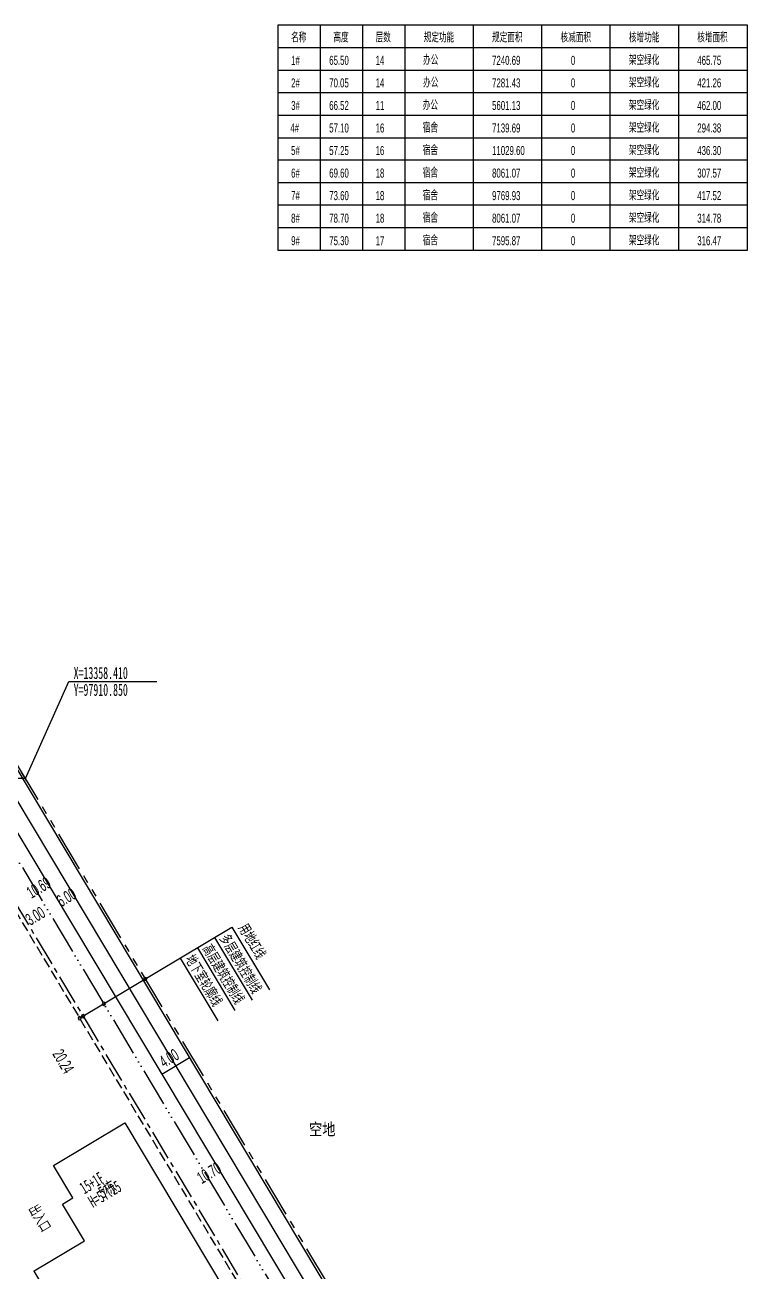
# Model space of a CAD drawing. Header units: millimetres. Extents: x 10 to 562, y -646 to -31.
# Drawn here: x 366.6 to 546, y -392.7 to -82.9 of the extents above; entities that cross this region are included whole.
import ezdxf
from ezdxf.enums import TextEntityAlignment as Align

# ---------------------------------------------------------------- set-up
doc = ezdxf.new("R2010")
doc.units = ezdxf.units.MM
doc.header["$LTSCALE"] = 1000
for name, pattern in [('A00-ZH-CSTM-地下室轮廓线20180809_设计区$0$DASH', [0.35, 0.25, -0.1]), ('A01-Z-ZH-PLAN-道路系统_设计区$0$ACAD_ISO03W100', [30, 12, -18]), ('A01-Z-ZH-PLAN-道路系统_设计区$0$ACAD_ISO10W100', [18.5, 12, -3, 0.5, -3]), ('A01-ZH-PLAN-用地红线+建筑退线_设计区$0$ACAD_ISO06W100', [36, 24, -3, 0, -3, 0, -3, 0, -3]), ('A01-ZH-PLAN-用地红线+建筑退线_设计区$0$CENTER', [50.8, 31.75, -6.35, 6.35, -6.35]), ('A01-ZH-PLAN-用地红线+建筑退线_设计区$0$CENTER2', [1.125, 0.75, -0.125, 0.125, -0.125]), ('A01-ZH-PLAN-用地红线+建筑退线_设计区$0$DIVIDE', [31.75, 12.7, -6.35, 0, -6.35, 0, -6.35]), ('A01-ZH-PLAN-用地红线+建筑退线_设计区$0$PHANTOM2', [1.25, 0.625, -0.125, 0.125, -0.125, 0.125, -0.125])]:
    doc.linetypes.add(name, pattern=pattern)
for name, color, linetype in [('A00-ZH-CSTM-地下室轮廓线20180809_设计区$0$Z_0_UDBD(地下构筑物)', 6, 'Continuous'), ('A01-Z-ZH-PLAN-道路系统_设计区$0$A12-Z-MAIN-ROAD-RF_设计区$0$A-_SPAC----_E-', 253, 'Continuous'), ('A01-Z-ZH-PLAN-道路系统_设计区$0$Z_0_FLOR(层数)', 1, 'Continuous'), ('A01-Z-ZH-PLAN-道路系统_设计区$0$Z_0_NUMB(楼号)', 62, 'Continuous'), ('A01-Z-ZH-PLAN-道路系统_设计区$0$Z_0_RDAX(道路中线)', 211, 'A01-Z-ZH-PLAN-道路系统_设计区$0$ACAD_ISO10W100'), ('A01-Z-ZH-PLAN-道路系统_设计区$0$Z_0_ROAD(车行道)', 30, 'Continuous'), ('A01-Z-ZH-PLAN-道路系统_设计区$0$Z_0_RWAL(挡土墙)', 52, 'Continuous'), ('A01-Z-ZH-PLAN-道路系统_设计区$0$Z_0_TEXT(文字)', 7, 'Continuous'), ('A01-Z-ZH-PLAN-道路系统_设计区$0$Z_ROAD_DIMS(道路尺寸)', 1, 'Continuous'), ('A01-ZH-PLAN-用地红线+建筑退线_设计区$0$0-分期红线', 1, 'A01-ZH-PLAN-用地红线+建筑退线_设计区$0$DIVIDE'), ('A01-ZH-PLAN-用地红线+建筑退线_设计区$0$Z_0_LTBD(建筑红线)', 2, 'A01-ZH-PLAN-用地红线+建筑退线_设计区$0$CENTER'), ('A01-ZH-PLAN-用地红线+建筑退线_设计区$0$Z_0_LTCO(红线坐标)', 3, 'Continuous'), ('A01-ZH-PLAN-用地红线+建筑退线_设计区$0$Z_0_LTMT(用地红线)', 1, 'A01-ZH-PLAN-用地红线+建筑退线_设计区$0$DIVIDE'), ('A01-ZH-PLAN-用地红线+建筑退线_设计区$0$Z_0_TEXT(文字)', 7, 'Continuous'), ('A_TEXT_NOTE(文字说明)', 7, 'Continuous'), ('Z_0_DESG(设计建筑)', 3, 'Continuous'), ('Z_ROOF_DIST(建筑间距)', 1, 'Continuous'), ('建筑明细表图框', 40, 'Continuous')]:
    doc.layers.add(name, color=color, linetype=linetype)
doc.styles.add('A01-Z-ZH-PLAN-道路系统_设计区$0$A12-Z-MAIN-ROAD-RF_设计区$0$YOUYUAN', font='simhei.ttf')
doc.styles.add('A01-Z-ZH-PLAN-道路系统_设计区$0$HY', font='_hysz.shx', dxfattribs={"width": 0.6, "bigfont": '_hyfs.shx'})
doc.styles.add('A01-Z-ZH-PLAN-道路系统_设计区$0$黑体', font='simhei.ttf', dxfattribs={"width": 0.6})
doc.styles.add('A01-ZH-PLAN-用地红线+建筑退线_设计区$0$HY', font='_hysz.shx', dxfattribs={"width": 0.6, "bigfont": '_hyfs.shx'})
doc.styles.add('A01-ZH-PLAN-用地红线+建筑退线_设计区$0$黑体', font='simhei.ttf', dxfattribs={"width": 0.6})
doc.styles.add('HY', font='_hysz.shx', dxfattribs={"width": 0.6, "bigfont": '_hyfs.shx'})
doc.styles.add('HZ', font='_hysz.shx', dxfattribs={"width": 0.65, "bigfont": '_hyfs.shx'})
doc.styles.add('MtXpl_', font='simhei.ttf')

msp = doc.modelspace()

# ---------------------------------------------------------------- linework, layer by layer
at = {"layer": 'A00-ZH-CSTM-地下室轮廓线20180809_设计区$0$Z_0_UDBD(地下构筑物)', "linetype": 'A00-ZH-CSTM-地下室轮廓线20180809_设计区$0$DASH', "ltscale": 0.01}
msp.add_line((247.3, -107.63), (494.9, -521.46), dxfattribs=at)
at = {"layer": 'A01-Z-ZH-PLAN-道路系统_设计区$0$Z_0_RDAX(道路中线)', "color": 6, "ltscale": 0.1}
msp.add_line((260.82, -102.18), (503.99, -508.61), dxfattribs=at)
at = {"layer": 'A01-Z-ZH-PLAN-道路系统_设计区$0$Z_0_ROAD(车行道)', "ltscale": 0.002}
for p, q in [((264.25, -100.13), (507.42, -506.55)), ((361.73, -278.62), (460.81, -444.22))]:
    msp.add_line(p, q, dxfattribs=at)
at = {"layer": 'A01-Z-ZH-PLAN-道路系统_设计区$0$Z_0_RWAL(挡土墙)', "linetype": 'A01-Z-ZH-PLAN-道路系统_设计区$0$ACAD_ISO03W100', "ltscale": 0.0002}
msp.add_line((366.97, -270.64), (261.98, -95.16), dxfattribs=at)
at = {"layer": 'A01-Z-ZH-PLAN-道路系统_设计区$0$Z_ROAD_DIMS(道路尺寸)', "ltscale": 0.002}
for p, q in [((400.59, -343.57), (407.45, -339.46)), ((406.81, -338.39), (407.97, -340.32)), ((399.94, -342.5), (401.1, -344.43))]:
    msp.add_line(p, q, dxfattribs=at)
at = {"layer": 'A01-ZH-PLAN-用地红线+建筑退线_设计区$0$0-分期红线', "linetype": 'A01-ZH-PLAN-用地红线+建筑退线_设计区$0$PHANTOM2', "ltscale": 0.016}
msp.add_line((366.68, -270.14), (280.1, -270.14), dxfattribs=at)
at = {"layer": 'A01-ZH-PLAN-用地红线+建筑退线_设计区$0$Z_0_LTBD(建筑红线)', "linetype": 'A01-ZH-PLAN-用地红线+建筑退线_设计区$0$ACAD_ISO06W100', "ltscale": 0.0004}
msp.add_line((252.71, -103.04), (508.19, -530.04), dxfattribs=at)
at = {"layer": 'A01-ZH-PLAN-用地红线+建筑退线_设计区$0$Z_0_LTBD(建筑红线)', "linetype": 'A01-ZH-PLAN-用地红线+建筑退线_设计区$0$CENTER2', "ltscale": 0.01}
msp.add_line((248.07, -106.98), (495.26, -520.12), dxfattribs=at)
at = {"layer": 'A01-ZH-PLAN-用地红线+建筑退线_设计区$0$Z_0_LTCO(红线坐标)', "ltscale": 0.002}
for p, q in [((366.68, -270.14), (377.47, -246)), ((377.47, -246), (399.31, -246))]:
    msp.add_line(p, q, dxfattribs=at)
at = {"layer": 'A01-ZH-PLAN-用地红线+建筑退线_设计区$0$Z_0_LTMT(用地红线)', "linetype": 'A01-ZH-PLAN-用地红线+建筑退线_设计区$0$PHANTOM2', "ltscale": 0.016}
msp.add_line((261.98, -95.16), (523.6, -532.42), dxfattribs=at)
at = {"layer": 'A01-ZH-PLAN-用地红线+建筑退线_设计区$0$Z_0_TEXT(文字)', "ltscale": 0.002, "extrusion": (0, 0, -1)}
for p, q in [((380.16, -329.68), (418, -307.04)), ((413.71, -309.61), (423.04, -325.2)), ((418, -307.04), (427.33, -322.63)), ((409.42, -312.18), (418.75, -327.76)), ((405.13, -314.74), (414.46, -330.33))]:
    msp.add_line(p, q, dxfattribs=at)
at = {"layer": 'A01-ZH-PLAN-用地红线+建筑退线_设计区$0$Z_0_TEXT(文字)'}
for centre, start, end in [((396.46, -319.93), 90.09, 270.09), ((396.46, -319.93), 270.09, 90.09), ((386.17, -326.09), 90.09, 270.09), ((386.17, -326.09), 270.09, 90.09), ((380.16, -329.68), 90.09, 270.09), ((380.16, -329.68), 270.09, 90.09), ((381.02, -329.17), 90.09, 270.09), ((381.02, -329.17), 270.09, 90.09)]:
    msp.add_arc(centre, 0.4, start, end, dxfattribs=at)
at = {"layer": 'Z_0_DESG(设计建筑)', "ltscale": 0.002}
msp.add_lwpolyline([(378.51, -374.31), (373.68, -366.24), (391.36, -355.67), (420.52, -404.41), (408.25, -411.75), (407.43, -410.38), (402.02, -413.61), (397.4, -405.89), (394.83, -407.43), (389.8, -399.02), (377.27, -406.52), (368.87, -392.49), (368.85, -392.44), (381.38, -384.95), (375.93, -375.85)], close=True, dxfattribs=at)
at = {"layer": '建筑明细表图框'}
for p, q in [((429.46, -82.95), (546.01, -82.95)), ((429.46, -138.95), (429.46, -82.95)), ((439.96, -82.95), (439.96, -138.95)), ((450.46, -82.95), (450.46, -138.95)), ((460.96, -82.95), (460.96, -138.95)), ((477.96, -82.95), (477.96, -138.95)), ((494.96, -82.95), (494.96, -138.95)), ((511.95, -82.95), (511.95, -138.95)), ((528.95, -82.95), (528.95, -138.95)), ((546.01, -82.95), (546.01, -138.95)), ((546.01, -82.95), (546.01, -138.95)), ((429.46, -88.55), (546.01, -88.55)), ((429.46, -94.15), (546.01, -94.15)), ((429.46, -99.75), (546.01, -99.75)), ((429.46, -105.35), (546.01, -105.35)), ((460.96, -105.35), (546.01, -105.35)), ((429.46, -110.95), (546.01, -110.95)), ((546.01, -116.55), (429.46, -116.55)), ((546.01, -122.15), (429.46, -122.15)), ((546.01, -127.75), (429.46, -127.75)), ((546.01, -133.35), (429.46, -133.35)), ((546.01, -138.95), (429.46, -138.95))]:
    msp.add_line(p, q, dxfattribs=at)

# ---------------------------------------------------------------- texts
at = {"layer": 'A01-Z-ZH-PLAN-道路系统_设计区$0$A12-Z-MAIN-ROAD-RF_设计区$0$A-_SPAC----_E-', "color": 0, "linetype": 'Continuous', "ltscale": 0.002, "style": 'A01-Z-ZH-PLAN-道路系统_设计区$0$A12-Z-MAIN-ROAD-RF_设计区$0$YOUYUAN', "width": 0.8}
msp.add_text('空地', height=3, dxfattribs=at).set_placement((437.18, -358.75))
at = {"layer": 'A01-Z-ZH-PLAN-道路系统_设计区$0$Z_0_FLOR(层数)', "style": 'MtXpl_', "width": 0.6}
for s, p in [('15+1F', (381.33, -373.46)), ('H=57.25', (383.49, -376.83))]:
    msp.add_text(s, height=3, rotation=30.8928, dxfattribs=at).set_placement(p)
at = {"layer": 'A01-Z-ZH-PLAN-道路系统_设计区$0$Z_0_NUMB(楼号)', "ltscale": 0.002, "style": 'A01-Z-ZH-PLAN-道路系统_设计区$0$黑体', "width": 0.7}
msp.add_text('5栋', height=3, rotation=30.8927, dxfattribs=at).set_placement((385.91, -374.54))
at = {"layer": 'A01-Z-ZH-PLAN-道路系统_设计区$0$Z_0_TEXT(文字)', "ltscale": 0.002, "style": 'A01-Z-ZH-PLAN-道路系统_设计区$0$HY', "width": 0.6}
msp.add_text('出入口', height=3, rotation=300.8928, dxfattribs=at).set_placement((368.92, -380.13), align=Align.CENTER)
at = {"layer": 'A01-Z-ZH-PLAN-道路系统_设计区$0$Z_ROAD_DIMS(道路尺寸)', "style": 'A01-Z-ZH-PLAN-道路系统_设计区$0$HY', "width": 0.6}
msp.add_text('4.00', height=3, rotation=30.8928, dxfattribs=at).set_placement((401.15, -342.07))
at = {"layer": 'A01-ZH-PLAN-用地红线+建筑退线_设计区$0$Z_0_LTCO(红线坐标)', "ltscale": 0.002, "style": 'A01-ZH-PLAN-用地红线+建筑退线_设计区$0$黑体', "width": 0.6}
for s, p in [('X=13358.410', (378.67, -245.4)), ('Y=97910.850', (378.67, -249.6))]:
    msp.add_text(s, height=3, dxfattribs=at).set_placement(p)
at = {"layer": 'A01-ZH-PLAN-用地红线+建筑退线_设计区$0$Z_0_TEXT(文字)', "ltscale": 0.002, "style": 'A01-ZH-PLAN-用地红线+建筑退线_设计区$0$HY', "width": 0.6}
for s, p in [('用地红线', (419.3, -307.32)), ('多层建筑控制线', (414.64, -309.9)), ('高层建筑控制线', (410.35, -312.47)), ('地下室轮廓线', (406.06, -315.04))]:
    msp.add_text(s, height=3, rotation=300.8928, dxfattribs=at).set_placement(p)
at = {"layer": 'A_TEXT_NOTE(文字说明)', "color": 1, "style": 'HZ', "width": 0.65}
for s, p in [('名称', (432.71, -87.26)), ('高度', (443.21, -87.26)), ('层数', (453.71, -87.26)), ('规定功能', (465.66, -87.26)), ('规定面积', (482.65, -87.26)), ('核减面积', (499.65, -87.26)), ('核增功能', (516.65, -87.26)), ('核增面积', (533.64, -87.26)), ('1#', (432.71, -92.86)), ('65.50', (442.18, -92.86)), ('14', (453.71, -92.86)), ('办公', (465.51, -92.86)), ('7240.69', (482.65, -92.86)), ('0', (502.23, -92.86)), ('架空绿化', (516.65, -92.86)), ('465.75', (533.64, -92.86)), ('办公', (465.51, -98.46)), ('架空绿化', (516.65, -98.46)), ('2#', (432.71, -98.46)), ('70.05', (442.18, -98.46)), ('14', (453.71, -98.46)), ('7281.43', (482.65, -98.46)), ('0', (502.23, -98.46)), ('421.26', (533.64, -98.46)), ('3#', (432.71, -104.06)), ('66.52', (442.18, -104.06)), ('11', (453.71, -104.06)), ('办公', (465.43, -104.06)), ('5601.13', (482.65, -104.06)), ('0', (502.23, -104.06)), ('架空绿化', (516.65, -104.06)), ('462.00', (533.64, -104.06)), ('4#', (432.52, -109.66)), ('57.10', (442.18, -109.66)), ('16', (453.71, -109.66)), ('宿舍', (465.43, -109.66)), ('7139.69', (482.65, -109.66)), ('0', (502.23, -109.66)), ('架空绿化', (516.65, -109.66)), ('294.38', (533.64, -109.66)), ('5#', (432.71, -115.26)), ('57.25', (442.18, -115.26)), ('16', (453.71, -115.26)), ('宿舍', (465.43, -115.26)), ('11029.60', (482.65, -115.26)), ('0', (502.23, -115.26)), ('架空绿化', (516.65, -115.26)), ('436.30', (533.64, -115.26)), ('6#', (432.71, -120.86)), ('69.60', (442.18, -120.86)), ('18', (453.71, -120.86)), ('宿舍', (465.43, -120.86)), ('8061.07', (482.65, -120.86)), ('0', (502.23, -120.86)), ('架空绿化', (516.65, -120.86)), ('307.57', (533.64, -120.86)), ('7#', (432.71, -126.46)), ('73.60', (442.18, -126.46)), ('18', (453.71, -126.46)), ('宿舍', (465.43, -126.46)), ('9769.93', (482.65, -126.46)), ('0', (502.23, -126.46)), ('架空绿化', (516.65, -126.46)), ('417.52', (533.64, -126.46)), ('8#', (432.71, -132.06)), ('78.70', (442.18, -132.06)), ('18', (453.71, -132.06)), ('宿舍', (465.43, -132.06)), ('8061.07', (482.65, -132.06)), ('0', (502.23, -132.06)), ('架空绿化', (516.65, -132.06)), ('314.78', (533.64, -132.06)), ('9#', (432.71, -137.66)), ('75.30', (442.18, -137.66)), ('17', (453.71, -137.66)), ('宿舍', (465.43, -137.66)), ('7595.87', (482.65, -137.66)), ('0', (502.23, -137.66)), ('架空绿化', (516.65, -137.66)), ('316.47', (533.64, -137.66))]:
    msp.add_text(s, height=2.24, dxfattribs=at).set_placement(p)
at = {"layer": 'Z_ROOF_DIST(建筑间距)', "ltscale": 0.002, "style": 'HY', "width": 0.6}
for s, rotation, p in [('10.69', 30.8928, (368.17, -300.05)), ('6.00', 30.8928, (375.63, -302.13)), ('3.00', 30.8928, (367.9, -306.75)), ('20.24', 300.8927, (373.3, -338.57)), ('10.70', 30.8928, (410.51, -370.93))]:
    msp.add_text(s, height=3, rotation=rotation, dxfattribs=at).set_placement(p)

doc.saveas('drawing.dxf')
